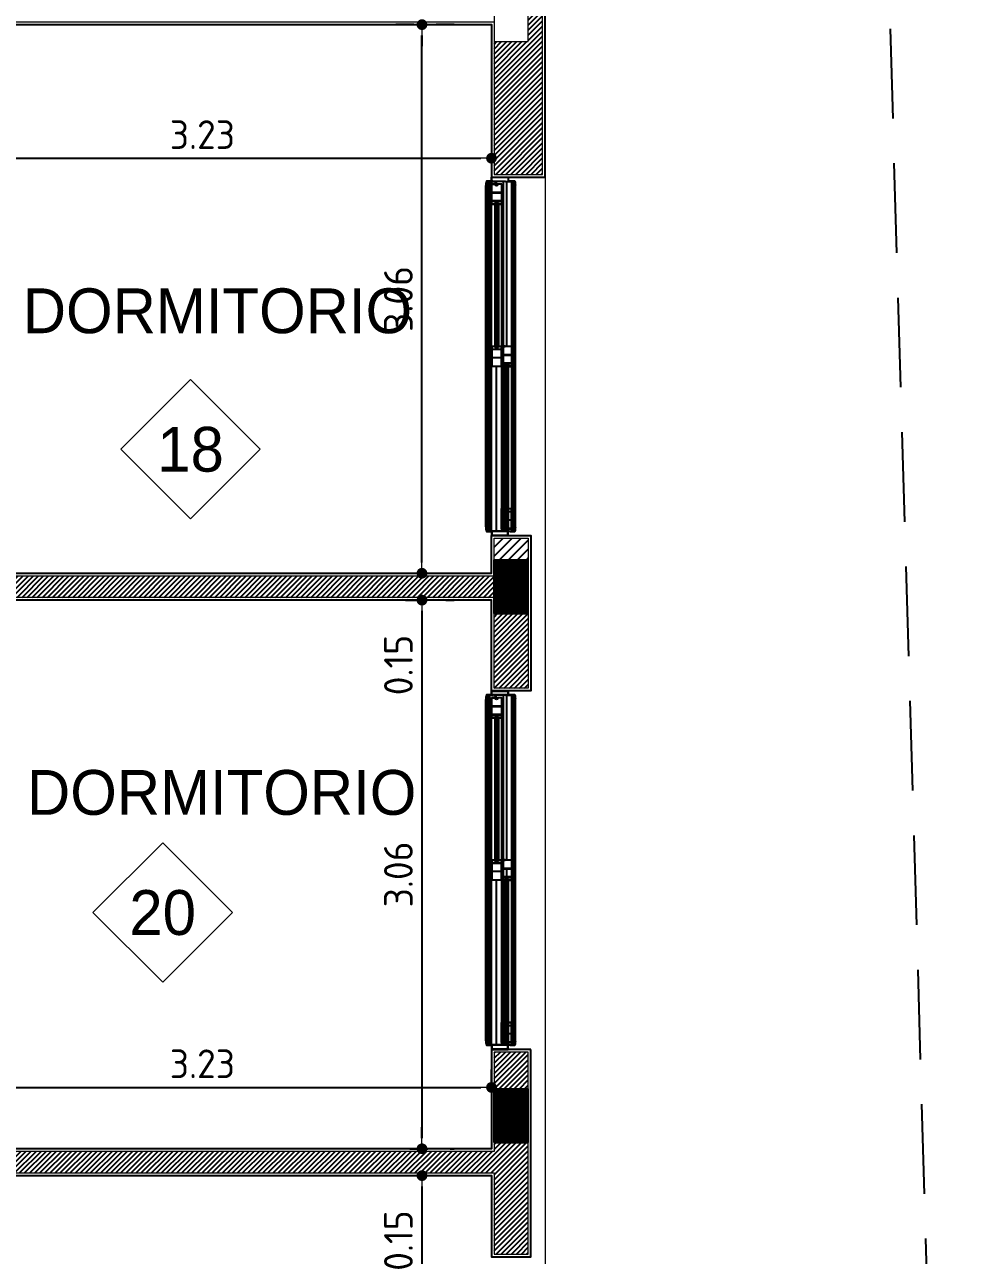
# Model space of a CAD drawing. Extents: x 233 to 569, y -241 to -74.
# Drawn here: x 413.61 to 418.87, y -187.67 to -180.8 of the extents above; entities that cross this region are included whole.
import ezdxf
from ezdxf.enums import TextEntityAlignment as Align

# ---------------------------------------------------------------- set-up
doc = ezdxf.new("R2010")
doc.units = 0
doc.header["$MEASUREMENT"] = 0
doc.linetypes.add('DOT2', pattern=[0.125, 0, -0.125])
doc.linetypes.add('TRAZOS', pattern=[0.75, 0.5, -0.25])
doc.layers.get('0').update_dxf_attribs({"linetype": 'CONTINUOUS', "lineweight": 50})
doc.layers.get('DEFPOINTS').update_dxf_attribs({"linetype": 'CONTINUOUS'})
for name, color, linetype in [('2D PA ABERTURAS CORTE', 1, 'CONTINUOUS'), ('2D PA ABERTURAS VISTA', 1, 'CONTINUOUS'), ('2D PA MUROS', 7, 'CONTINUOUS'), ('2D PA MUROS HATCH', 181, 'CONTINUOUS'), ('2D PB MUROS MAMP. HATCH', 10, 'CONTINUOUS'), ('2D PLATEA ESTRUCTURA COLUMNAS HATCH', 92, 'CONTINUOUS'), ('2D TERRENO RETIROS', 205, 'CONTINUOUS')]:
    doc.layers.add(name, color=color, linetype=linetype)
for name, color, linetype, lineweight in [('2D PA ESTRUCTURA COLUMNAS BORDES', 95, 'CONTINUOUS', 9), ('2D PA ESTRUCTURA COLUMNAS HATCH', 210, 'CONTINUOUS', 9), ('AUXILIAR', 8, 'CONTINUOUS', 9), ('COTAS', 1, 'CONTINUOUS', 9), ('GRAFISMOS', 8, 'CONTINUOUS', 13), ('TEXTOGREEN', 3, 'CONTINUOUS', 40)]:
    doc.layers.add(name, color=color, linetype=linetype, lineweight=lineweight)
doc.styles.add('ARIAL', font='')
doc.styles.get("Standard").update_dxf_attribs({"font": 'bahnschrift.ttf'})
doc.styles.add('SWISSLTCNBT', font='bahnschrift.ttf')
doc.styles.get('ARIAL').set_extended_font_data('DIN')
doc.dimstyles.new('PLANTA', dxfattribs={"dimscale": 0, "dimtxt": 0.16, "dimasz": 0.06, "dimexe": 0.18, "dimexo": 0, "dimgap": 0.05, "dimtad": 1, "dimzin": 0, "dimdsep": 46, "dimtxsty": 'ARIAL', "dimblk1": 'DOT', "dimblk2": 'DOT', "dimsah": 1, "dimcen": 0.09, "dimclrd": 1, "dimclre": 1, "dimclrt": 3, "dimadec": 0, "dimazin": 0, "dimtfac": 1, "dimtofl": 0, "dimtmove": 0, "dimatfit": 3, "dimldrblk": 'DOT', "dimfxl": 0.18, "dimtolj": 1, "dimtzin": 0, "dimarcsym": 0})
pattern_1 = [(45, (-33.139532, 77.621926), (-0.0141421356, 0.0141421356), [])]
pattern_2 = [(90, (-33.139532, 77.62192647), (-0.00025, 7e-20), []), (180, (-33.139532, 77.62192647), (-9e-20, -0.00025), [])]

# ---------------------------------------------------------------- blocks, each defined once
blk = doc.blocks.new('_DOT')
at = {"color": 0, "linetype": 'ByBlock'}
blk.add_line((-0.5, 0), (-1, 0), dxfattribs=at)
at = {"color": 0, "linetype": 'ByBlock', "const_width": 0.5}
blk.add_lwpolyline([(-0.25, 0, 1), (0.25, 0, 1)], format="xyb", close=True, dxfattribs=at)
blk = doc.blocks.new('*D256')
at = {"layer": 'COTAS', "color": 1, "linetype": 'DOT2', "lineweight": -2, "transparency": 16777216}
for p, q in [((412.9856, -181.4021), (412.9856, -181.7273)), ((416.212, -181.4021), (416.212, -181.7273))]:
    blk.add_line(p, q, dxfattribs=at)
at = {"layer": 'COTAS', "color": 1, "lineweight": -2, "transparency": 16777216}
blk.add_line((413.0456, -181.5473), (416.152, -181.5473), dxfattribs=at)
at = {"layer": 'DEFPOINTS', "color": 0, "transparency": 16777216}
for p in [(412.9856, -181.4021), (416.212, -181.4021), (416.212, -181.5473)]:
    blk.add_point(p, dxfattribs=at)
at = {"layer": 'COTAS', "color": 1, "lineweight": -2, "transparency": 16777216, "xscale": 0.06, "yscale": 0.06, "zscale": 0.06, "rotation": 180}
blk.add_blockref('_DOT', (412.9856, -181.5473), dxfattribs=at)
at = {"layer": 'COTAS', "color": 1, "lineweight": -2, "transparency": 16777216, "xscale": 0.06, "yscale": 0.06, "zscale": 0.06}
blk.add_blockref('_DOT', (416.212, -181.5473), dxfattribs=at)
at = {"layer": 'COTAS', "color": 3, "transparency": 16777216, "insert": (414.5988, -181.4158), "char_height": 0.16, "attachment_point": 5, "style": 'ARIAL'}
blk.add_mtext('\\A1;3.23', dxfattribs=at)
blk = doc.blocks.new('*D260')
at = {"layer": 'COTAS', "color": 1, "linetype": 'DOT2', "lineweight": -2, "transparency": 16777216}
for p, q in [((415.7318, -180.8021), (416.0042, -180.8021)), ((415.7318, -183.8621), (416.0042, -183.8621))]:
    blk.add_line(p, q, dxfattribs=at)
at = {"layer": 'COTAS', "color": 1, "lineweight": -2, "transparency": 16777216}
blk.add_line((415.8242, -183.8021), (415.8242, -180.8621), dxfattribs=at)
at = {"layer": 'DEFPOINTS', "color": 0, "transparency": 16777216}
for p in [(415.7318, -180.8021), (415.8242, -180.8021), (415.7318, -183.8621)]:
    blk.add_point(p, dxfattribs=at)
at = {"layer": 'COTAS', "color": 1, "lineweight": -2, "transparency": 16777216, "xscale": 0.06, "yscale": 0.06, "zscale": 0.06}
for p, rotation in [((415.8242, -180.8021), 90), ((415.8242, -183.8621), 270)]:
    blk.add_blockref('_DOT', p, dxfattribs=dict(at, rotation=rotation))
at = {"layer": 'COTAS', "color": 3, "transparency": 16777216, "insert": (415.6926, -182.3321), "char_height": 0.16, "attachment_point": 5, "rotation": 90, "style": 'ARIAL'}
blk.add_mtext('\\A1;3.06', dxfattribs=at)
blk = doc.blocks.new('*D261')
at = {"layer": 'COTAS', "color": 1, "lineweight": -2, "transparency": 16777216}
for p, q in [((415.8242, -180.5371), (415.8242, -180.0224)), ((415.8242, -180.8621), (415.8242, -180.9221))]:
    blk.add_line(p, q, dxfattribs=at)
at = {"layer": 'COTAS', "color": 1, "linetype": 'DOT2', "lineweight": -2, "transparency": 16777216}
for p, q in [((416.0042, -180.5971), (415.6442, -180.5971)), ((416.0042, -180.8021), (415.6442, -180.8021))]:
    blk.add_line(p, q, dxfattribs=at)
at = {"layer": 'DEFPOINTS', "color": 0, "transparency": 16777216}
for p in [(415.8242, -180.5971), (416.0042, -180.5971), (416.0042, -180.8021)]:
    blk.add_point(p, dxfattribs=at)
at = {"layer": 'COTAS', "color": 1, "lineweight": -2, "transparency": 16777216, "xscale": 0.06, "yscale": 0.06, "zscale": 0.06}
for p, rotation in [((415.8242, -180.5971), 270), ((415.8242, -180.8021), 90)]:
    blk.add_blockref('_DOT', p, dxfattribs=dict(at, rotation=rotation))
at = {"layer": 'COTAS', "color": 3, "transparency": 16777216, "insert": (415.6928, -180.2498), "char_height": 0.16, "attachment_point": 5, "rotation": 90, "style": 'ARIAL'}
blk.add_mtext('\\A1;0.21', dxfattribs=at)
blk = doc.blocks.new('*D262')
at = {"layer": 'COTAS', "color": 1, "lineweight": -2, "transparency": 16777216}
for p, q in [((415.8242, -183.8021), (415.8242, -183.7421)), ((415.8242, -184.072), (415.8242, -184.6163))]:
    blk.add_line(p, q, dxfattribs=at)
at = {"layer": 'COTAS', "color": 1, "linetype": 'DOT2', "lineweight": -2, "transparency": 16777216}
for p, q in [((415.7318, -183.8621), (416.0042, -183.8621)), ((415.7318, -184.012), (416.0042, -184.012))]:
    blk.add_line(p, q, dxfattribs=at)
at = {"layer": 'DEFPOINTS', "color": 0, "transparency": 16777216}
for p in [(415.7318, -183.8621), (415.7318, -184.012), (415.8242, -184.012)]:
    blk.add_point(p, dxfattribs=at)
at = {"layer": 'COTAS', "color": 1, "lineweight": -2, "transparency": 16777216, "xscale": 0.06, "yscale": 0.06, "zscale": 0.06}
for p, rotation in [((415.8242, -183.8621), 270), ((415.8242, -184.012), 90)]:
    blk.add_blockref('_DOT', p, dxfattribs=dict(at, rotation=rotation))
at = {"layer": 'COTAS', "color": 3, "transparency": 16777216, "insert": (415.6927, -184.3741), "char_height": 0.16, "attachment_point": 5, "rotation": 90, "style": 'ARIAL'}
blk.add_mtext('\\A1;0.15', dxfattribs=at)
blk = doc.blocks.new('*D263')
at = {"layer": 'COTAS', "color": 1, "linetype": 'DOT2', "lineweight": -2, "transparency": 16777216}
for p, q in [((415.868, -184.012), (415.6442, -184.012)), ((415.868, -187.072), (415.6442, -187.072))]:
    blk.add_line(p, q, dxfattribs=at)
at = {"layer": 'COTAS', "color": 1, "lineweight": -2, "transparency": 16777216}
blk.add_line((415.8242, -184.072), (415.8242, -187.012), dxfattribs=at)
at = {"layer": 'DEFPOINTS', "color": 0, "transparency": 16777216}
for p in [(415.868, -184.012), (415.8242, -187.072), (415.868, -187.072)]:
    blk.add_point(p, dxfattribs=at)
at = {"layer": 'COTAS', "color": 1, "lineweight": -2, "transparency": 16777216, "xscale": 0.06, "yscale": 0.06, "zscale": 0.06}
for p, rotation in [((415.8242, -184.012), 90), ((415.8242, -187.072), 270)]:
    blk.add_blockref('_DOT', p, dxfattribs=dict(at, rotation=rotation))
at = {"layer": 'COTAS', "color": 3, "transparency": 16777216, "insert": (415.6926, -185.542), "char_height": 0.16, "attachment_point": 5, "rotation": 90, "style": 'ARIAL'}
blk.add_mtext('\\A1;3.06', dxfattribs=at)
blk = doc.blocks.new('*D265')
at = {"layer": 'COTAS', "color": 1, "linetype": 'DOT2', "lineweight": -2, "transparency": 16777216}
for p, q in [((412.9856, -186.7297), (412.9856, -186.5497)), ((416.212, -186.7297), (416.212, -186.5497))]:
    blk.add_line(p, q, dxfattribs=at)
at = {"layer": 'COTAS', "color": 1, "lineweight": -2, "transparency": 16777216}
blk.add_line((413.0456, -186.7297), (416.152, -186.7297), dxfattribs=at)
at = {"layer": 'DEFPOINTS', "color": 0, "transparency": 16777216}
for p in [(412.9856, -186.7297), (416.212, -186.7297), (416.212, -186.7297)]:
    blk.add_point(p, dxfattribs=at)
at = {"layer": 'COTAS', "color": 1, "lineweight": -2, "transparency": 16777216, "xscale": 0.06, "yscale": 0.06, "zscale": 0.06, "rotation": 180}
blk.add_blockref('_DOT', (412.9856, -186.7297), dxfattribs=at)
at = {"layer": 'COTAS', "color": 1, "lineweight": -2, "transparency": 16777216, "xscale": 0.06, "yscale": 0.06, "zscale": 0.06}
blk.add_blockref('_DOT', (416.212, -186.7297), dxfattribs=at)
at = {"layer": 'COTAS', "color": 3, "transparency": 16777216, "insert": (414.5988, -186.5981), "char_height": 0.16, "attachment_point": 5, "style": 'ARIAL'}
blk.add_mtext('\\A1;3.23', dxfattribs=at)
blk = doc.blocks.new('*D267')
at = {"layer": 'COTAS', "color": 1, "linetype": 'DOT2', "lineweight": -2, "transparency": 16777216}
for p, q in [((415.8138, -187.222), (416.0042, -187.222)), ((415.8138, -190.2331), (416.0042, -190.2331))]:
    blk.add_line(p, q, dxfattribs=at)
at = {"layer": 'COTAS', "color": 1, "lineweight": -2, "transparency": 16777216}
blk.add_line((415.8242, -187.282), (415.8242, -190.1731), dxfattribs=at)
at = {"layer": 'DEFPOINTS', "color": 0, "transparency": 16777216}
for p in [(415.8138, -187.222), (415.8138, -190.2331), (415.8242, -190.2331)]:
    blk.add_point(p, dxfattribs=at)
at = {"layer": 'COTAS', "color": 1, "lineweight": -2, "transparency": 16777216, "xscale": 0.06, "yscale": 0.06, "zscale": 0.06}
for p, rotation in [((415.8242, -187.222), 90), ((415.8242, -190.2331), 270)]:
    blk.add_blockref('_DOT', p, dxfattribs=dict(at, rotation=rotation))
at = {"layer": 'COTAS', "color": 3, "transparency": 16777216, "insert": (415.6926, -188.7276), "char_height": 0.16, "attachment_point": 5, "rotation": 90, "style": 'ARIAL'}
blk.add_mtext('\\A1;3.01', dxfattribs=at)
blk = doc.blocks.new('*D268')
at = {"layer": 'COTAS', "color": 1, "lineweight": -2, "transparency": 16777216}
for p, q in [((415.8242, -187.012), (415.8242, -186.952)), ((415.8242, -187.282), (415.8242, -187.8263))]:
    blk.add_line(p, q, dxfattribs=at)
at = {"layer": 'COTAS', "color": 1, "linetype": 'DOT2', "lineweight": -2, "transparency": 16777216}
for p, q in [((415.7561, -187.072), (416.0042, -187.072)), ((415.7561, -187.222), (416.0042, -187.222))]:
    blk.add_line(p, q, dxfattribs=at)
at = {"layer": 'DEFPOINTS', "color": 0, "transparency": 16777216}
for p in [(415.7561, -187.072), (415.7561, -187.222), (415.8242, -187.222)]:
    blk.add_point(p, dxfattribs=at)
at = {"layer": 'COTAS', "color": 1, "lineweight": -2, "transparency": 16777216, "xscale": 0.06, "yscale": 0.06, "zscale": 0.06}
for p, rotation in [((415.8242, -187.072), 270), ((415.8242, -187.222), 90)]:
    blk.add_blockref('_DOT', p, dxfattribs=dict(at, rotation=rotation))
at = {"layer": 'COTAS', "color": 3, "transparency": 16777216, "insert": (415.6927, -187.5842), "char_height": 0.16, "attachment_point": 5, "rotation": 90, "style": 'ARIAL'}
blk.add_mtext('\\A1;0.15', dxfattribs=at)

msp = doc.modelspace()

# ---------------------------------------------------------------- hatches: boundary and pattern name
at = {"layer": '2D PA ESTRUCTURA COLUMNAS HATCH'}
h = msp.add_hatch(color=256, dxfattribs=at)
h.dxf.hatch_style = 1
h.paths.add_polyline_path([(416.2271, -184.087), (416.4171, -184.087), (416.4171, -183.787), (416.2271, -183.787)])
at = {"layer": '2D PA MUROS HATCH'}
h = msp.add_hatch(dxfattribs=at)
h.set_pattern_fill('JIS_WOOD', color=256, scale=0.05)
h.set_pattern_definition([(45, (393.339988, -54.85392), (-0.025, 0.025), [])])
h.paths.add_polyline_path([(416.417, -183.6671), (416.227, -183.6671), (416.227, -183.787), (416.417, -183.787)])
at = {"layer": '2D PB MUROS MAMP. HATCH'}
h = msp.add_hatch(dxfattribs=at)
h.set_pattern_fill('_USER', color=256, scale=0.02, angle=45, pattern_type=0)
h.set_pattern_definition(pattern_1)
h.paths.add_polyline_path([(416.497, -180.5971), (416.4171, -180.5971), (416.4171, -180.8971), (416.227, -180.8971), (416.227, -181.6371), (416.497, -181.6371)])
h = msp.add_hatch(dxfattribs=at)
h.set_pattern_fill('_USER', color=256, scale=0.02, angle=45, pattern_type=0)
h.set_pattern_definition(pattern_1)
h.paths.add_polyline_path([(416.2271, -183.937), (416.227, -183.8771), (412.9706, -183.8771), (412.9706, -182.3571), (411.9108, -182.3571), (411.9108, -182.4471), (412.8806, -182.4471), (412.8806, -183.877), (412.8674, -183.877), (412.8674, -183.997), (412.9006, -183.997), (412.9006, -184.597), (412.9706, -184.597), (412.9706, -183.997), (416.2271, -183.997)])
h = msp.add_hatch(dxfattribs=at)
h.set_pattern_fill('_USER', color=256, scale=0.02, angle=45, pattern_type=0)
h.set_pattern_definition(pattern_1)
h.paths.add_polyline_path([(416.417, -184.087), (416.2271, -184.087), (416.227, -184.5026), (416.417, -184.5026)])
h = msp.add_hatch(dxfattribs=at)
h.set_pattern_fill('_USER', color=256, scale=0.02, angle=45, pattern_type=0)
h.set_pattern_definition(pattern_1)
h.paths.add_polyline_path([(412.8806, -185.657), (412.8806, -187.087), (412.8619, -187.207), (416.227, -187.207), (416.227, -187.6592), (416.417, -187.6592), (416.417, -187.0376), (416.227, -187.0376), (416.227, -187.087), (412.9706, -187.087), (412.9706, -185.537), (411.9108, -185.537), (411.9108, -185.657)])
h.paths.add_polyline_path([(416.227, -186.7376), (416.417, -186.7376), (416.417, -186.5326), (416.227, -186.5326)], flags=17)
h.paths.add_polyline_path([(412.3675, -187.207), (412.3675, -187.087), (410.111, -187.087), (410.111, -185.6571), (411.0808, -185.6571), (411.0808, -185.537), (410.111, -185.5369), (410.111, -185.4786), (409.9912, -185.4786), (409.9912, -186.1802), (409.8684, -186.1802), (409.8684, -186.3002), (409.991, -186.3002), (409.991, -187.207)])
at = {"layer": '2D PLATEA ESTRUCTURA COLUMNAS HATCH'}
h = msp.add_hatch(dxfattribs=at)
h.set_pattern_fill('NET', color=256, scale=0.002, angle=90)
h.set_pattern_definition(pattern_2)
h.paths.add_polyline_path([(416.4171, -183.787), (416.2271, -183.787), (416.2271, -184.087), (416.4171, -184.087)])
h = msp.add_hatch(dxfattribs=at)
h.set_pattern_fill('NET', color=256, scale=0.002, angle=90)
h.set_pattern_definition(pattern_2)
h.paths.add_polyline_path([(416.227, -187.0376), (416.417, -187.0376), (416.417, -186.7376), (416.227, -186.7376)])

# ---------------------------------------------------------------- linework, layer by layer
at = {"layer": '2D PA ABERTURAS CORTE'}
for p, q in [((416.2343, -181.6766), (416.1857, -181.6766)), ((416.1863, -181.6746), (416.211, -181.6746)), ((416.212, -181.6521), (416.3045, -181.6521)), ((416.212, -181.6736), (416.212, -181.6521)), ((416.212, -181.6731), (416.212, -181.6736)), ((416.212, -181.6899), (416.212, -181.8026)), ((416.2324, -181.6899), (416.212, -181.6899)), ((416.2136, -181.6915), (416.2324, -181.6915)), ((416.2136, -181.7374), (416.2136, -181.6915)), ((416.2324, -181.6899), (416.2324, -181.6915)), ((416.2343, -181.6983), (416.2343, -181.6766)), ((416.2402, -181.7002), (416.2351, -181.6993)), ((416.2361, -181.6766), (416.2361, -181.6979)), ((416.2898, -181.6766), (416.2361, -181.6766)), ((416.2361, -181.6979), (416.2402, -181.6986)), ((416.2402, -181.6986), (416.2446, -181.6979)), ((416.2453, -181.6993), (416.2402, -181.7002)), ((416.2446, -181.6979), (416.2446, -181.6905)), ((416.2451, -181.6899), (416.2456, -181.6899)), ((416.2461, -181.6905), (416.2461, -181.6983)), ((416.2485, -181.6899), (416.2689, -181.6899)), ((416.2485, -181.6899), (416.2485, -181.6915)), ((416.2673, -181.6915), (416.2485, -181.6915)), ((416.2673, -181.6915), (416.2673, -181.7374)), ((416.2689, -181.8026), (416.2689, -181.6899)), ((416.2898, -181.6766), (416.3415, -181.6766)), ((416.3045, -181.6521), (416.3045, -181.6736)), ((416.341, -181.6746), (416.3055, -181.6746)), ((416.3163, -181.6746), (416.341, -181.6746)), ((416.2136, -181.7831), (416.2136, -181.7409)), ((416.2663, -181.7384), (416.2146, -181.7384)), ((416.2146, -181.7399), (416.2663, -181.7399)), ((416.2673, -181.7409), (416.2673, -181.7831)), ((416.212, -181.8026), (416.23, -181.8026)), ((416.2136, -181.8), (416.2136, -181.7867)), ((416.2663, -181.7842), (416.2146, -181.7842)), ((416.2146, -181.7857), (416.2663, -181.7857)), ((416.23, -181.8011), (416.2146, -181.8011)), ((416.23, -181.7947), (416.23, -181.8026)), ((416.2503, -181.7947), (416.23, -181.7947)), ((416.23, -181.8026), (416.23, -182.6036)), ((416.2402, -181.7947), (416.2402, -182.6036)), ((416.2503, -181.7947), (416.2503, -181.8026)), ((416.2663, -181.8011), (416.2503, -181.8011)), ((416.2503, -181.8026), (416.2503, -182.6036)), ((416.2503, -181.8026), (416.2689, -181.8026)), ((416.2673, -181.7867), (416.2673, -181.8)), ((416.212, -182.5957), (416.23, -182.5957)), ((416.212, -182.7084), (416.212, -182.5957)), ((416.2136, -182.5983), (416.2136, -182.6116)), ((416.23, -182.5973), (416.2146, -182.5973)), ((416.23, -182.6036), (416.23, -182.5957)), ((416.2503, -182.6036), (416.2503, -182.5957)), ((416.2503, -182.5957), (416.2689, -182.5957)), ((416.2663, -182.5973), (416.2503, -182.5973)), ((416.2673, -182.6116), (416.2673, -182.5983)), ((416.2686, -182.5957), (416.2686, -182.7084)), ((416.289, -182.5957), (416.2686, -182.5957)), ((416.2689, -182.5957), (416.2689, -182.7084)), ((416.2702, -182.5973), (416.289, -182.5973)), ((416.2702, -182.6431), (416.2702, -182.5973)), ((416.289, -182.5957), (416.3255, -182.5957)), ((416.3239, -182.5973), (416.289, -182.5973)), ((416.3239, -182.5973), (416.3239, -182.6431)), ((416.3255, -182.7084), (416.3255, -182.5957)), ((416.2136, -182.6152), (416.2136, -182.6574)), ((416.2136, -182.661), (416.2136, -182.7068)), ((416.2146, -182.6126), (416.2663, -182.6126)), ((416.2663, -182.6142), (416.2146, -182.6142)), ((416.2146, -182.6584), (416.2663, -182.6584)), ((416.2663, -182.6599), (416.2146, -182.6599)), ((416.2503, -182.6036), (416.23, -182.6036)), ((416.2673, -182.6574), (416.2673, -182.6152)), ((416.2673, -182.7068), (416.2673, -182.661)), ((416.2702, -182.6889), (416.2702, -182.6467)), ((416.3229, -182.6442), (416.2712, -182.6442)), ((416.2712, -182.6457), (416.3229, -182.6457)), ((416.3239, -182.6467), (416.3239, -182.6889)), ((416.2689, -182.7084), (416.212, -182.7084)), ((416.2136, -182.7068), (416.2673, -182.7068)), ((416.23, -182.7068), (416.23, -182.7084)), ((416.2402, -182.7068), (416.2402, -182.7084)), ((416.2503, -182.7068), (416.2503, -182.7084)), ((416.2686, -182.7084), (416.2866, -182.7084)), ((416.2702, -182.7058), (416.2702, -182.6925)), ((416.3229, -182.6899), (416.2712, -182.6899)), ((416.2712, -182.6915), (416.3229, -182.6915)), ((416.2866, -182.7068), (416.2712, -182.7068)), ((416.2866, -182.7005), (416.2866, -182.7084)), ((416.3069, -182.7005), (416.2866, -182.7005)), ((416.2866, -183.6275), (416.2866, -182.7084)), ((416.2968, -183.6275), (416.2968, -182.7005)), ((416.3069, -182.7005), (416.3069, -182.7084)), ((416.3229, -182.7068), (416.3069, -182.7068)), ((416.3069, -183.6275), (416.3069, -182.7084)), ((416.3069, -182.7084), (416.3255, -182.7084)), ((416.3239, -182.6925), (416.3239, -182.7058)), ((416.2686, -183.5015), (416.2866, -183.5015)), ((416.2686, -183.6142), (416.2686, -183.5015)), ((416.2702, -183.5041), (416.2702, -183.5174)), ((416.2702, -183.521), (416.2702, -183.5632)), ((416.2866, -183.503), (416.2712, -183.503)), ((416.2712, -183.5184), (416.3229, -183.5184)), ((416.3229, -183.5199), (416.2712, -183.5199)), ((416.2866, -183.5094), (416.2866, -183.5015)), ((416.3069, -183.5094), (416.2866, -183.5094)), ((416.3069, -183.5015), (416.3255, -183.5015)), ((416.3069, -183.5094), (416.3069, -183.5015)), ((416.3229, -183.503), (416.3069, -183.503)), ((416.3239, -183.5174), (416.3239, -183.5041)), ((416.3239, -183.5632), (416.3239, -183.521)), ((416.3255, -183.5015), (416.3255, -183.6142)), ((416.289, -183.6142), (416.2686, -183.6142)), ((416.2702, -183.5667), (416.2702, -183.6126)), ((416.2702, -183.6126), (416.289, -183.6126)), ((416.2712, -183.5642), (416.3229, -183.5642)), ((416.3229, -183.5657), (416.2712, -183.5657)), ((416.289, -183.6142), (416.289, -183.6126)), ((416.3239, -183.6126), (416.3051, -183.6126)), ((416.3051, -183.6142), (416.3051, -183.6126)), ((416.3051, -183.6142), (416.3255, -183.6142)), ((416.3239, -183.6126), (416.3239, -183.5667)), ((416.212, -184.5555), (416.212, -184.6681)), ((416.2324, -184.5555), (416.212, -184.5555)), ((416.2136, -184.557), (416.2324, -184.557)), ((416.2136, -184.6029), (416.2136, -184.557)), ((416.2324, -184.5555), (416.2324, -184.557)), ((416.2485, -184.5555), (416.2689, -184.5555)), ((416.2485, -184.5555), (416.2485, -184.557)), ((416.2673, -184.557), (416.2485, -184.557)), ((416.2673, -184.557), (416.2673, -184.6029)), ((416.2689, -184.6681), (416.2689, -184.5555)), ((416.2136, -184.6487), (416.2136, -184.6065)), ((416.2136, -184.6656), (416.2136, -184.6523)), ((416.2663, -184.6039), (416.2146, -184.6039)), ((416.2146, -184.6054), (416.2663, -184.6054)), ((416.2663, -184.6497), (416.2146, -184.6497)), ((416.2146, -184.6512), (416.2663, -184.6512)), ((416.2673, -184.6065), (416.2673, -184.6487)), ((416.2673, -184.6523), (416.2673, -184.6656)), ((416.212, -184.6681), (416.23, -184.6681)), ((416.23, -184.6666), (416.2146, -184.6666)), ((416.23, -184.6602), (416.23, -184.6681)), ((416.2503, -184.6602), (416.23, -184.6602)), ((416.23, -184.6681), (416.23, -185.4692)), ((416.2402, -184.6602), (416.2402, -185.4692)), ((416.2503, -184.6602), (416.2503, -184.6681)), ((416.2663, -184.6666), (416.2503, -184.6666)), ((416.2503, -184.6681), (416.2503, -185.4692)), ((416.2503, -184.6681), (416.2689, -184.6681)), ((416.212, -185.4613), (416.23, -185.4613)), ((416.212, -185.5739), (416.212, -185.4613)), ((416.2136, -185.4638), (416.2136, -185.4771)), ((416.2136, -185.4807), (416.2136, -185.5229)), ((416.23, -185.4628), (416.2146, -185.4628)), ((416.2146, -185.4782), (416.2663, -185.4782)), ((416.2663, -185.4797), (416.2146, -185.4797)), ((416.23, -185.4692), (416.23, -185.4613)), ((416.2503, -185.4692), (416.23, -185.4692)), ((416.2503, -185.4692), (416.2503, -185.4613)), ((416.2503, -185.4613), (416.2689, -185.4613)), ((416.2663, -185.4628), (416.2503, -185.4628)), ((416.2673, -185.4771), (416.2673, -185.4638)), ((416.2673, -185.5229), (416.2673, -185.4807)), ((416.2686, -185.4613), (416.2686, -185.5739)), ((416.289, -185.4613), (416.2686, -185.4613)), ((416.2689, -185.4613), (416.2689, -185.5739)), ((416.2702, -185.4628), (416.289, -185.4628)), ((416.2702, -185.5087), (416.2702, -185.4628)), ((416.289, -185.4613), (416.3255, -185.4613)), ((416.3239, -185.4628), (416.289, -185.4628)), ((416.3239, -185.4628), (416.3239, -185.5087)), ((416.3255, -185.5739), (416.3255, -185.4613)), ((416.2136, -185.5265), (416.2136, -185.5724)), ((416.2146, -185.5239), (416.2663, -185.5239)), ((416.2663, -185.5255), (416.2146, -185.5255)), ((416.2673, -185.5724), (416.2673, -185.5265)), ((416.2702, -185.5544), (416.2702, -185.5123)), ((416.3229, -185.5097), (416.2712, -185.5097)), ((416.2712, -185.5112), (416.3229, -185.5112)), ((416.3239, -185.5123), (416.3239, -185.5544)), ((416.2689, -185.5739), (416.212, -185.5739)), ((416.2136, -185.5724), (416.2673, -185.5724)), ((416.23, -185.5724), (416.23, -185.5739)), ((416.2402, -185.5724), (416.2402, -185.5739)), ((416.2503, -185.5724), (416.2503, -185.5739)), ((416.2686, -185.5739), (416.2866, -185.5739)), ((416.2702, -185.5713), (416.2702, -185.558)), ((416.3229, -185.5555), (416.2712, -185.5555)), ((416.2712, -185.557), (416.3229, -185.557)), ((416.2866, -185.5724), (416.2712, -185.5724)), ((416.2866, -185.566), (416.2866, -185.5739)), ((416.3069, -185.566), (416.2866, -185.566)), ((416.2866, -186.493), (416.2866, -185.5739)), ((416.2968, -186.493), (416.2968, -185.566)), ((416.3069, -185.566), (416.3069, -185.5739)), ((416.3229, -185.5724), (416.3069, -185.5724)), ((416.3069, -186.493), (416.3069, -185.5739)), ((416.3069, -185.5739), (416.3255, -185.5739)), ((416.3239, -185.558), (416.3239, -185.5713)), ((416.2686, -186.367), (416.2866, -186.367)), ((416.2686, -186.4797), (416.2686, -186.367)), ((416.2702, -186.3696), (416.2702, -186.3829)), ((416.2866, -186.3686), (416.2712, -186.3686)), ((416.2866, -186.3749), (416.2866, -186.367)), ((416.3069, -186.3749), (416.2866, -186.3749)), ((416.3069, -186.367), (416.3255, -186.367)), ((416.3069, -186.3749), (416.3069, -186.367)), ((416.3229, -186.3686), (416.3069, -186.3686)), ((416.3239, -186.3829), (416.3239, -186.3696)), ((416.3255, -186.367), (416.3255, -186.4797)), ((416.2702, -186.3865), (416.2702, -186.4287)), ((416.2702, -186.4323), (416.2702, -186.4782)), ((416.2712, -186.3839), (416.3229, -186.3839)), ((416.3229, -186.3855), (416.2712, -186.3855)), ((416.2712, -186.4297), (416.3229, -186.4297)), ((416.3229, -186.4312), (416.2712, -186.4312)), ((416.3239, -186.4287), (416.3239, -186.3865)), ((416.3239, -186.4782), (416.3239, -186.4323)), ((416.289, -186.4797), (416.2686, -186.4797)), ((416.2702, -186.4782), (416.289, -186.4782)), ((416.289, -186.4797), (416.289, -186.4782)), ((416.3239, -186.4782), (416.3051, -186.4782)), ((416.3051, -186.4797), (416.3051, -186.4782)), ((416.3051, -186.4797), (416.3255, -186.4797))]:
    msp.add_line(p, q, dxfattribs=at)
at = {"layer": '2D PA ABERTURAS CORTE', "color": 1}
for p, q in [((416.211, -181.6746), (416.1863, -181.6746)), ((416.211, -181.6746), (416.1938, -181.6746)), ((416.22, -181.6746), (416.2146, -181.6746)), ((416.3045, -181.6731), (416.3045, -181.6736)), ((416.2898, -183.6275), (416.1857, -183.6275)), ((416.224, -183.6275), (416.1857, -183.6275)), ((416.2898, -183.6275), (416.2269, -183.6275)), ((416.2909, -183.6058), (416.2909, -183.6265)), ((416.2968, -183.6039), (416.2917, -183.6048)), ((416.2927, -183.6062), (416.2968, -183.6055)), ((416.2927, -183.6265), (416.2927, -183.6062)), ((416.2937, -183.6275), (416.3415, -183.6275)), ((416.3019, -183.6048), (416.2968, -183.6039)), ((416.2968, -183.6055), (416.3012, -183.6063)), ((416.3012, -183.6063), (416.3012, -183.6137)), ((416.3017, -183.6142), (416.3022, -183.6142)), ((416.3027, -183.6137), (416.3027, -183.6058)), ((416.211, -183.6295), (416.1863, -183.6295)), ((416.1863, -183.6295), (416.211, -183.6295)), ((416.211, -183.6295), (416.1938, -183.6295)), ((416.212, -183.6305), (416.212, -183.6521)), ((416.212, -183.6311), (416.212, -183.6305)), ((416.212, -183.6521), (416.3045, -183.6521)), ((416.2141, -183.63), (416.2141, -183.65)), ((416.2141, -183.65), (416.3024, -183.65)), ((416.22, -183.6295), (416.2146, -183.6295)), ((416.3019, -183.6295), (416.2146, -183.6295)), ((416.3024, -183.65), (416.3024, -183.63)), ((416.3045, -183.6311), (416.3045, -183.6305)), ((416.3045, -183.6521), (416.3045, -183.6305)), ((416.341, -183.6295), (416.3055, -183.6295)), ((416.3163, -183.6295), (416.341, -183.6295)), ((416.212, -184.5176), (416.3045, -184.5176)), ((416.212, -184.5391), (416.212, -184.5176)), ((416.2141, -184.5196), (416.3024, -184.5196)), ((416.2141, -184.5396), (416.2141, -184.5196)), ((416.3024, -184.5196), (416.3024, -184.5396)), ((416.3045, -184.5176), (416.3045, -184.5391)), ((416.224, -184.5422), (416.1857, -184.5422)), ((416.211, -184.5401), (416.1863, -184.5401)), ((416.1863, -184.5401), (416.211, -184.5401)), ((416.211, -184.5401), (416.1938, -184.5401)), ((416.212, -184.5386), (416.212, -184.5391)), ((416.22, -184.5401), (416.2146, -184.5401)), ((416.3019, -184.5401), (416.2146, -184.5401)), ((416.2898, -184.5422), (416.2269, -184.5422)), ((416.2898, -184.5422), (416.2269, -184.5422)), ((416.2343, -184.5638), (416.2343, -184.5422)), ((416.2402, -184.5657), (416.2351, -184.5648)), ((416.2361, -184.5432), (416.2361, -184.5634)), ((416.2361, -184.5634), (416.2402, -184.5642)), ((416.2402, -184.5642), (416.2446, -184.5634)), ((416.2453, -184.5648), (416.2402, -184.5657)), ((416.2446, -184.5634), (416.2446, -184.556)), ((416.2451, -184.5555), (416.2456, -184.5555)), ((416.2461, -184.556), (416.2461, -184.5638)), ((416.2898, -184.5422), (416.3415, -184.5422)), ((416.3045, -184.5386), (416.3045, -184.5391)), ((416.341, -184.5401), (416.3055, -184.5401)), ((416.3163, -184.5401), (416.341, -184.5401)), ((416.2898, -186.493), (416.1857, -186.493)), ((416.224, -186.493), (416.1857, -186.493)), ((416.211, -186.495), (416.1863, -186.495)), ((416.1863, -186.495), (416.211, -186.495)), ((416.211, -186.495), (416.1938, -186.495)), ((416.212, -186.4961), (416.212, -186.5176)), ((416.212, -186.4966), (416.212, -186.4961)), ((416.2141, -186.4956), (416.2141, -186.5155)), ((416.22, -186.495), (416.2146, -186.495)), ((416.3019, -186.495), (416.2146, -186.495)), ((416.2898, -186.493), (416.2269, -186.493)), ((416.2909, -186.4714), (416.2909, -186.492)), ((416.2968, -186.4694), (416.2917, -186.4703)), ((416.2927, -186.4717), (416.2968, -186.471)), ((416.2927, -186.492), (416.2927, -186.4717)), ((416.2937, -186.493), (416.3415, -186.493)), ((416.3019, -186.4703), (416.2968, -186.4694)), ((416.2968, -186.471), (416.3012, -186.4718)), ((416.3012, -186.4718), (416.3012, -186.4792)), ((416.3017, -186.4797), (416.3022, -186.4797)), ((416.3024, -186.5155), (416.3024, -186.4956)), ((416.3027, -186.4792), (416.3027, -186.4714)), ((416.3045, -186.4966), (416.3045, -186.4961)), ((416.3045, -186.5176), (416.3045, -186.4961)), ((416.341, -186.495), (416.3055, -186.495)), ((416.3163, -186.495), (416.341, -186.495)), ((416.212, -186.5176), (416.3045, -186.5176)), ((416.2141, -186.5155), (416.3024, -186.5155))]:
    msp.add_line(p, q, dxfattribs=at)
at = {"layer": '2D PA ABERTURAS CORTE', "color": 251}
for p, q in [((416.1813, -183.6039), (416.2018, -183.6039)), ((416.346, -183.6039), (416.3255, -183.6039)), ((416.2968, -185.6613), (416.2968, -185.5097)), ((416.2789, -186.493), (416.2789, -185.5739)), ((416.1813, -186.4694), (416.2018, -186.4694)), ((416.346, -186.4694), (416.3255, -186.4694))]:
    msp.add_line(p, q, dxfattribs=at)
at = {"layer": '2D PA ABERTURAS CORTE'}
for centre, radius, start, end in [((416.2571, -181.6981), 0.0768, 163.87238, 180.77429), ((416.1813, -181.6992), 0.00102, 180.77429, 60.43845), ((416.2571, -181.6981), 0.0753, 163.98661, 180.10147), ((416.1863, -181.6777), 0.00307, 90, 163.87238), ((416.1857, -181.6777), 0.00102, 90, 163.98661), ((416.211, -181.6736), 0.00102, 270, 0), ((416.2353, -181.6983), 0.00102, 180, 260), ((416.2451, -181.6905), 0.000512, 90, 180), ((416.2451, -181.6983), 0.00102, 280, 0), ((416.2456, -181.6905), 0.000512, 0, 90), ((416.3055, -181.6736), 0.00102, 180, 270), ((416.341, -181.6777), 0.00307, 16.12762, 90), ((416.2702, -181.6981), 0.0753, 359.89853, 16.01339), ((416.2702, -181.6981), 0.0768, 359.22571, 16.12762), ((416.346, -181.6992), 0.00102, 119.56155, 359.22571), ((416.2146, -181.7374), 0.00102, 180, 270), ((416.2146, -181.7409), 0.00102, 90, 180), ((416.2663, -181.7374), 0.00102, 270, 0), ((416.2663, -181.7409), 0.00102, 0, 90), ((416.2146, -181.7831), 0.00102, 180, 270), ((416.2146, -181.7867), 0.00102, 90, 180), ((416.2146, -181.8), 0.00102, 180, 270), ((416.2663, -181.7831), 0.00102, 270, 0), ((416.2663, -181.7867), 0.00102, 0, 90), ((416.2663, -181.8), 0.00102, 270, 0), ((416.2146, -182.5983), 0.00102, 90, 180), ((416.2663, -182.5983), 0.00102, 0, 90), ((416.2146, -182.6116), 0.00102, 180, 270), ((416.2146, -182.6152), 0.00102, 90, 180), ((416.2146, -182.6574), 0.00102, 180, 270), ((416.2146, -182.661), 0.00102, 90, 180), ((416.2663, -182.6116), 0.00102, 270, 0), ((416.2663, -182.6152), 0.00102, 0, 90), ((416.2663, -182.6574), 0.00102, 270, 0), ((416.2663, -182.661), 0.00102, 0, 90), ((416.2712, -182.6431), 0.00102, 180, 270), ((416.2712, -182.6467), 0.00102, 90, 180), ((416.3229, -182.6431), 0.00102, 270, 0), ((416.3229, -182.6467), 0.00102, 0, 90), ((416.2712, -182.6889), 0.00102, 180, 270), ((416.2712, -182.6925), 0.00102, 90, 180), ((416.2712, -182.7058), 0.00102, 180, 270), ((416.3229, -182.6889), 0.00102, 270, 0), ((416.3229, -182.6925), 0.00102, 0, 90), ((416.3229, -182.7058), 0.00102, 270, 0), ((416.2712, -183.5041), 0.00102, 90, 180), ((416.2712, -183.5174), 0.00102, 180, 270), ((416.2712, -183.521), 0.00102, 90, 180), ((416.3229, -183.5041), 0.00102, 0, 90), ((416.3229, -183.5174), 0.00102, 270, 0), ((416.3229, -183.521), 0.00102, 0, 90), ((416.2712, -183.5632), 0.00102, 180, 270), ((416.2712, -183.5667), 0.00102, 90, 180), ((416.3229, -183.5632), 0.00102, 270, 0), ((416.3229, -183.5667), 0.00102, 0, 90), ((416.2146, -184.6029), 0.00102, 180, 270), ((416.2146, -184.6065), 0.00102, 90, 180), ((416.2146, -184.6487), 0.00102, 180, 270), ((416.2146, -184.6523), 0.00102, 90, 180), ((416.2663, -184.6029), 0.00102, 270, 0), ((416.2663, -184.6065), 0.00102, 0, 90), ((416.2663, -184.6487), 0.00102, 270, 0), ((416.2663, -184.6523), 0.00102, 0, 90), ((416.2146, -184.6656), 0.00102, 180, 270), ((416.2663, -184.6656), 0.00102, 270, 0), ((416.2146, -185.4638), 0.00102, 90, 180), ((416.2146, -185.4771), 0.00102, 180, 270), ((416.2146, -185.4807), 0.00102, 90, 180), ((416.2663, -185.4638), 0.00102, 0, 90), ((416.2663, -185.4771), 0.00102, 270, 0), ((416.2663, -185.4807), 0.00102, 0, 90), ((416.2146, -185.5229), 0.00102, 180, 270), ((416.2146, -185.5265), 0.00102, 90, 180), ((416.2663, -185.5229), 0.00102, 270, 0), ((416.2663, -185.5265), 0.00102, 0, 90), ((416.2712, -185.5087), 0.00102, 180, 270), ((416.2712, -185.5123), 0.00102, 90, 180), ((416.3229, -185.5087), 0.00102, 270, 0), ((416.3229, -185.5123), 0.00102, 0, 90), ((416.2712, -185.5544), 0.00102, 180, 270), ((416.2712, -185.558), 0.00102, 90, 180), ((416.2712, -185.5713), 0.00102, 180, 270), ((416.3229, -185.5544), 0.00102, 270, 0), ((416.3229, -185.558), 0.00102, 0, 90), ((416.3229, -185.5713), 0.00102, 270, 0), ((416.2712, -186.3696), 0.00102, 90, 180), ((416.3229, -186.3696), 0.00102, 0, 90), ((416.2712, -186.3829), 0.00102, 180, 270), ((416.2712, -186.3865), 0.00102, 90, 180), ((416.2712, -186.4287), 0.00102, 180, 270), ((416.2712, -186.4323), 0.00102, 90, 180), ((416.3229, -186.3829), 0.00102, 270, 0), ((416.3229, -186.3865), 0.00102, 0, 90), ((416.3229, -186.4287), 0.00102, 270, 0), ((416.3229, -186.4323), 0.00102, 0, 90)]:
    msp.add_arc(centre, radius, start, end, dxfattribs=at)
at = {"layer": '2D PA ABERTURAS CORTE', "color": 1}
for centre, radius, start, end in [((416.3415, -181.6777), 0.00102, 16.01339, 90), ((416.1813, -183.6049), 0.00102, 299.56155, 179.22571), ((416.2571, -183.606), 0.0768, 179.22571, 196.12762), ((416.2571, -183.606), 0.0753, 179.89853, 196.01339), ((416.1863, -183.6265), 0.00307, 196.12762, 270), ((416.1857, -183.6265), 0.00102, 196.01339, 270), ((416.2898, -183.6265), 0.00102, 270, 0), ((416.2919, -183.6058), 0.00102, 100, 180), ((416.2937, -183.6265), 0.00102, 180, 270), ((416.3017, -183.6137), 0.000512, 180, 270), ((416.3017, -183.6058), 0.00102, 0, 80), ((416.3022, -183.6137), 0.000512, 270, 0), ((416.341, -183.6265), 0.00307, 270, 343.87238), ((416.3415, -183.6265), 0.00102, 270, 343.98661), ((416.2702, -183.606), 0.0753, 343.98661, 0.10147), ((416.2702, -183.606), 0.0768, 343.87238, 0.77429), ((416.346, -183.6049), 0.00102, 0.77429, 240.43845), ((416.211, -183.6305), 0.00102, 0, 90), ((416.2146, -183.63), 0.000512, 90, 180), ((416.3019, -183.63), 0.000512, 0, 90), ((416.3055, -183.6305), 0.00102, 90, 180), ((416.2571, -184.5637), 0.0768, 163.87238, 180.77429), ((416.1813, -184.5647), 0.00102, 180.77429, 60.43845), ((416.2571, -184.5637), 0.0753, 163.98661, 180.10147), ((416.1863, -184.5432), 0.00307, 90, 163.87238), ((416.1857, -184.5432), 0.00102, 90, 163.98661), ((416.211, -184.5391), 0.00102, 270, 0), ((416.2146, -184.5396), 0.000512, 180, 270), ((416.2269, -184.5432), 0.00102, 90, 180), ((416.2353, -184.5638), 0.00102, 180, 260), ((416.2451, -184.556), 0.000512, 90, 180), ((416.2451, -184.5638), 0.00102, 280, 0), ((416.2456, -184.556), 0.000512, 0, 90), ((416.3019, -184.5396), 0.000512, 270, 0), ((416.3055, -184.5391), 0.00102, 180, 270), ((416.341, -184.5432), 0.00307, 16.12762, 90), ((416.3415, -184.5432), 0.00102, 16.01339, 90), ((416.2702, -184.5637), 0.0753, 359.89853, 16.01339), ((416.2702, -184.5637), 0.0768, 359.22571, 16.12762), ((416.346, -184.5647), 0.00102, 119.56155, 359.22571), ((416.1813, -186.4705), 0.00102, 299.56155, 179.22571), ((416.2571, -186.4715), 0.0768, 179.22571, 196.12762), ((416.2571, -186.4715), 0.0753, 179.89853, 196.01339), ((416.1863, -186.492), 0.00307, 196.12762, 270), ((416.1857, -186.492), 0.00102, 196.01339, 270), ((416.211, -186.4961), 0.00102, 0, 90), ((416.2146, -186.4956), 0.000512, 90, 180), ((416.2898, -186.492), 0.00102, 270, 0), ((416.2919, -186.4714), 0.00102, 100, 180), ((416.2937, -186.492), 0.00102, 180, 270), ((416.3017, -186.4792), 0.000512, 180, 270), ((416.3017, -186.4714), 0.00102, 0, 80), ((416.3019, -186.4956), 0.000512, 0, 90), ((416.3022, -186.4792), 0.000512, 270, 0), ((416.3055, -186.4961), 0.00102, 90, 180), ((416.341, -186.492), 0.00307, 270, 343.87238), ((416.3415, -186.492), 0.00102, 270, 343.98661), ((416.2702, -186.4715), 0.0753, 343.98661, 0.10147), ((416.2702, -186.4715), 0.0768, 343.87238, 0.77429), ((416.346, -186.4705), 0.00102, 0.77429, 240.43845)]:
    msp.add_arc(centre, radius, start, end, dxfattribs=at)
at = {"layer": '2D PA ABERTURAS VISTA', "color": 251}
for p, q in [((416.1809, -183.604), (416.1809, -181.7001)), ((416.192, -183.6275), (416.192, -181.6766)), ((416.2022, -183.6275), (416.2022, -181.6766)), ((416.2789, -183.0957), (416.2789, -181.6766)), ((416.2968, -182.5957), (416.2968, -181.6766)), ((416.3257, -183.1521), (416.3257, -181.6766)), ((416.3357, -183.6275), (416.3357, -181.6766)), ((416.3464, -183.604), (416.3464, -181.7001)), ((416.212, -183.6275), (416.212, -181.8026)), ((416.2689, -183.6275), (416.2689, -181.8026)), ((416.3257, -183.6275), (416.3257, -182.6521)), ((416.2402, -183.6275), (416.2402, -182.7084)), ((416.2789, -183.6275), (416.2789, -182.7084)), ((416.1809, -186.4695), (416.1809, -184.5656)), ((416.192, -186.493), (416.192, -184.5422)), ((416.2022, -186.493), (416.2022, -184.5422)), ((416.2789, -185.9613), (416.2789, -184.5422)), ((416.2968, -185.4613), (416.2968, -184.5422)), ((416.3257, -186.0176), (416.3257, -184.5422)), ((416.3357, -186.493), (416.3357, -184.5422)), ((416.3464, -186.4695), (416.3464, -184.5656)), ((416.212, -186.493), (416.212, -184.6681)), ((416.2689, -186.493), (416.2689, -184.6681)), ((416.3257, -186.493), (416.3257, -185.5176)), ((416.2402, -186.493), (416.2402, -185.5739))]:
    msp.add_line(p, q, dxfattribs=at)
at = {"layer": '2D PA ESTRUCTURA COLUMNAS BORDES'}
for p, q in [((416.227, -183.8771), (416.2271, -183.997)), ((416.2271, -183.997), (416.2271, -183.937))]:
    msp.add_line(p, q, dxfattribs=at)
for points in [[(416.2271, -180.8971), (416.4171, -180.8971), (416.4171, -180.5971), (416.2271, -180.5971)], [(416.2271, -184.087), (416.4171, -184.087), (416.4171, -183.787), (416.2271, -183.787)], [(416.227, -187.0376), (416.417, -187.0376), (416.417, -186.7376), (416.227, -186.7376)]]:
    msp.add_lwpolyline(points, close=True, dxfattribs=at)
at = {"layer": '2D PA MUROS'}
for points in [[(409.976, -181.4537), (410.126, -181.4537), (410.126, -180.8021), (412.8856, -180.8021), (412.8856, -181.4021), (412.9856, -181.4021), (412.9856, -180.8021), (416.212, -180.8021), (416.212, -181.6521), (416.512, -181.6521), (416.512, -180.5821), (415.3763, -180.5821), (415.3763, -180.4512), (415.0025, -180.4512), (415.0024, -180.6521), (409.976, -180.6521)], [(416.432, -186.5176), (416.212, -186.5176), (416.212, -187.072), (412.9856, -187.072), (412.9856, -185.522), (411.8958, -185.522), (411.8958, -185.672), (412.8656, -185.672), (412.8656, -187.072), (410.126, -187.072), (410.126, -185.6721), (411.0958, -185.6721), (411.0958, -185.522), (410.126, -185.5219), (410.126, -185.4636), (409.9762, -185.4636), (409.9762, -186.1652), (409.8534, -186.1652), (409.8534, -186.3152), (409.976, -186.3152), (409.976, -187.222), (416.212, -187.222), (416.212, -187.6742), (416.432, -187.6742)]]:
    msp.add_lwpolyline(points, close=True, dxfattribs=at)
msp.add_lwpolyline([(412.9856, -183.8621), (416.212, -183.8621), (416.212, -183.6521), (416.432, -183.6521), (416.432, -184.5176), (416.212, -184.5176), (416.2121, -184.012), (412.9856, -184.012)], dxfattribs=at)
at = {"layer": '2D TERRENO RETIROS', "color": 252, "linetype": 'TRAZOS', "true_color": 0x939598}
msp.add_lwpolyline([(418.1055, -167.3414), (418.1055, -169.5807), (418.8676, -195.5173), (396.4897, -192.1814), (396.4897, -165.0197)], dxfattribs=at)
at = {"layer": 'AUXILIAR'}
msp.add_line((416.512, -181.6521), (416.512, -190.5331), dxfattribs=at)
at = {"layer": 'COTAS'}
for points in [[(414.5329, -183.5594), (414.9219, -183.1705), (414.5329, -182.7815), (414.144, -183.1705)], [(414.3773, -186.1432), (414.7663, -185.7543), (414.3773, -185.3654), (413.9884, -185.7543)]]:
    msp.add_lwpolyline(points, close=True, dxfattribs=at)
at = {"layer": 'GRAFISMOS'}
for points in [[(409.991, -181.4387), (410.111, -181.4387), (410.111, -180.7871), (412.9006, -180.7871), (412.9006, -181.3871), (412.9706, -181.3871), (412.9706, -180.7871), (416.227, -180.7871), (416.227, -181.6371), (416.497, -181.6371), (416.497, -180.5971), (415.3613, -180.5971), (415.3613, -180.4662), (415.0174, -180.4662), (415.0174, -180.6671), (409.991, -180.6671)], [(416.417, -186.5326), (416.227, -186.5326), (416.227, -187.087), (412.9706, -187.087), (412.9706, -185.537), (411.9108, -185.537), (411.9108, -185.657), (412.8806, -185.657), (412.8806, -187.087), (410.111, -187.087), (410.111, -185.6571), (411.0808, -185.6571), (411.0808, -185.537), (410.111, -185.5369), (410.111, -185.4786), (409.9912, -185.4786), (409.9912, -186.1802), (409.8684, -186.1802), (409.8684, -186.3002), (409.991, -186.3002), (409.991, -187.207), (416.227, -187.207), (416.227, -187.6592), (416.417, -187.6592)]]:
    msp.add_lwpolyline(points, close=True, dxfattribs=at)
msp.add_lwpolyline([(412.9706, -183.8771), (416.227, -183.8771), (416.227, -183.6671), (416.417, -183.6671), (416.417, -184.5026), (416.227, -184.5026), (416.2271, -183.997), (412.9706, -183.997)], dxfattribs=at)

# ---------------------------------------------------------------- texts
at = {"layer": 'TEXTOGREEN'}
for p in [(413.5967, -182.5232), (413.6201, -185.2095)]:
    msp.add_text('DORMITORIO', height=0.25, dxfattribs=at).set_placement(p)
at = {"layer": 'TEXTOGREEN', "style": 'SWISSLTCNBT'}
for s, p in [('18', (414.5329, -183.1705)), ('20', (414.3773, -185.7543))]:
    msp.add_text(s, height=0.25, dxfattribs=at).set_placement(p, align=Align.MIDDLE_CENTER)

# ---------------------------------------------------------------- dimensions: what is measured, and where the dimension line sits
at = {"layer": 'COTAS'}
for p1, p2, distance, picture, middle in [((416.0041789575, -180.8020562546), (416.0041789575, -180.5970562546), 0.18, '*D261', (415.6928306429, -180.2497528838)), ((415.7318, -183.8621), (415.7318, -180.8021), -0.0923, '*D260', (415.6926, -182.3321)), ((412.9856, -181.4021), (416.212, -181.4021), -0.1453, '*D256', (414.5988, -181.4158)), ((415.7318, -183.8621), (415.7318, -184.012), 0.0923, '*D262', (415.6927, -184.3741)), ((415.868, -184.012), (415.868, -187.072), -0.0438, '*D263', (415.6926, -185.542)), ((412.9856, -186.7297), (416.212, -186.7297), 0, '*D265', (414.5988, -186.5981)), ((415.7561, -187.072), (415.7561, -187.222), 0.0681, '*D268', (415.6927, -187.5842)), ((415.8138, -187.222), (415.8138, -190.2331), 0.0103, '*D267', (415.6926, -188.7276))]:
    dim = msp.add_aligned_dim(p1=p1, p2=p2, distance=distance, dimstyle='PLANTA', override={"dimscale": 1}, dxfattribs=at)
    dim.commit()
    dim.dimension.update_dxf_attribs({"geometry": picture, "text_midpoint": middle})

doc.saveas('drawing.dxf')
